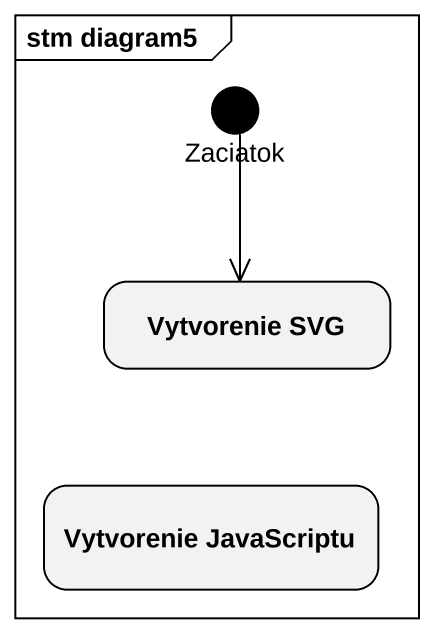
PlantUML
@startuml
mainframe stm diagram5
hide empty description
state Zaciatok <<start>>
state "Vytvorenie SVG" as Vytvorenie_SVG
state "Vytvorenie JavaScriptu" as Vytvorenie_JavaScriptu
Zaciatok --> Vytvorenie_SVG
@enduml
